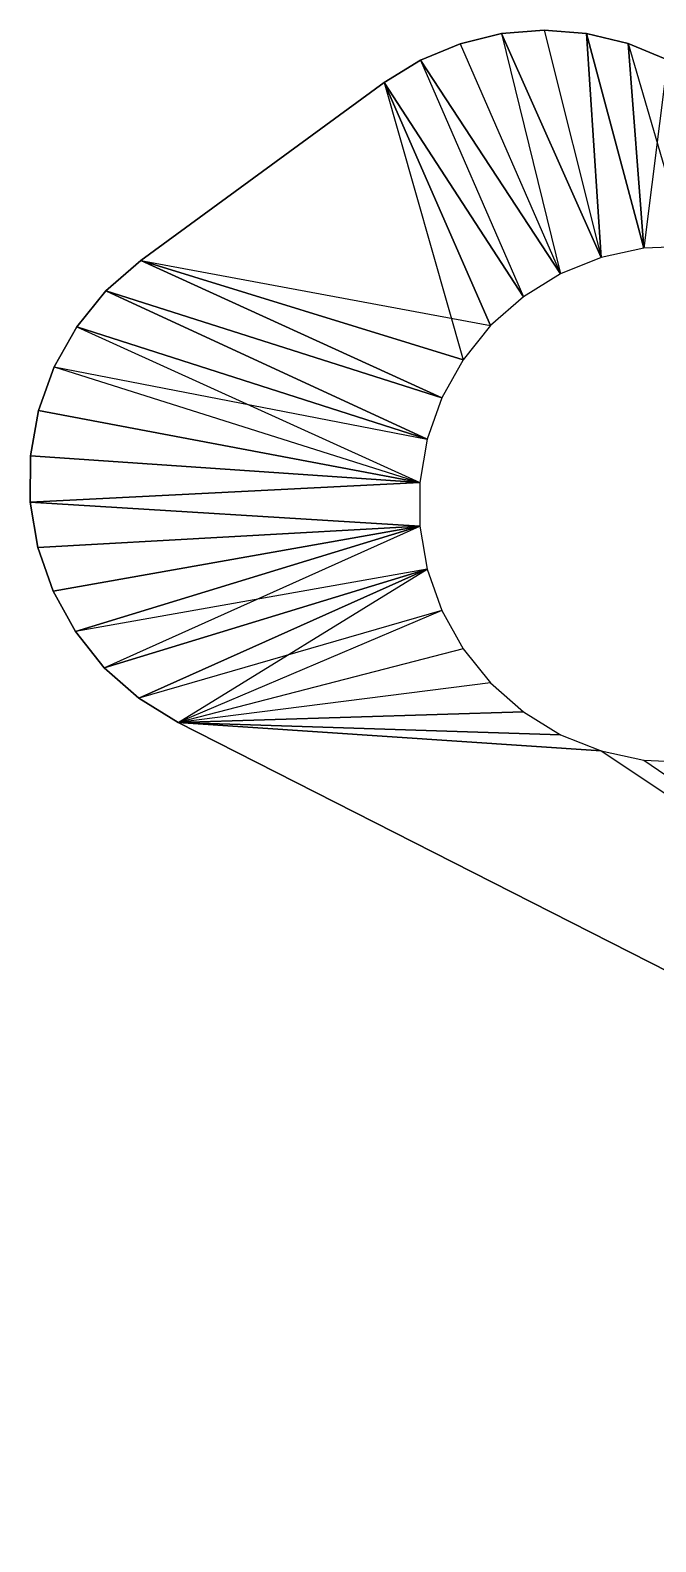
# Model space of a CAD drawing. Header units: millimetres. Extents: x -16.1 to 15.9, y -2 to 10.7.
# Drawn here: x -16.09 to -12.64, y 2.4 to 10.73 of the extents above; entities that cross this region are included whole.
import ezdxf

# ---------------------------------------------------------------- set-up
doc = ezdxf.new("R2010")
doc.units = ezdxf.units.MM
doc.layers.add('Body', color=7, linetype='CONTINUOUS')

msp = doc.modelspace()

# ---------------------------------------------------------------- linework, layer by layer
at = {"layer": 'Body'}
for p, q in [((-13.7244, 10.6577, -0.0254), (-13.4956, 10.7132, -0.0254)), ((-13.4956, 10.7132, 0.8128), (-13.7244, 10.6577, -0.0254)), ((-13.7244, 10.6577, -0.0254), (-13.4956, 10.7132, -0.0254)), ((-13.4956, 10.7132, 0.8128), (-13.7244, 10.6577, 0.8128)), ((-13.4956, 10.7132, 0.8128), (-13.7244, 10.6577, 0.8128)), ((-13.4956, 10.7132, 0.8128), (-13.7244, 10.6577, -0.0254)), ((-13.4956, 10.7132, -0.0254), (-13.2608, 10.7321, -0.0254)), ((-13.2608, 10.7321, 0.8128), (-13.4956, 10.7132, -0.0254)), ((-13.4956, 10.7132, -0.0254), (-13.2608, 10.7321, -0.0254)), ((-13.2608, 10.7321, 0.8128), (-13.4956, 10.7132, 0.8128)), ((-13.2608, 10.7321, 0.8128), (-13.4956, 10.7132, 0.8128)), ((-13.2608, 10.7321, 0.8128), (-13.4956, 10.7132, -0.0254)), ((-13.4956, 10.7132, -0.0254), (-12.9458, 9.4797, -0.0254)), ((-12.9458, 9.4797, 0.8128), (-13.4956, 10.7132, 0.8128)), ((-13.4956, 10.7132, 0.8128), (-13.4956, 10.7132, -0.0254)), ((-13.4956, 10.7132, -0.0254), (-12.9458, 9.4797, -0.0254)), ((-13.4956, 10.7132, -0.0254), (-13.1697, 9.38974, -0.0254)), ((-12.9458, 9.4797, 0.8128), (-13.4956, 10.7132, 0.8128)), ((-13.4956, 10.7132, 0.8128), (-13.1697, 9.38974, 0.8128)), ((-13.4956, 10.7132, 0.8128), (-13.4956, 10.7132, -0.0254)), ((-13.4956, 10.7132, -0.0254), (-13.1697, 9.38974, -0.0254)), ((-13.4956, 10.7132, 0.8128), (-13.1697, 9.38974, 0.8128)), ((-13.2608, 10.7321, -0.0254), (-13.026, 10.7141, 0.8128)), ((-13.2608, 10.7321, -0.0254), (-13.026, 10.7141, -0.0254)), ((-13.2608, 10.7321, 0.8128), (-13.2608, 10.7321, -0.0254)), ((-13.026, 10.7141, 0.8128), (-13.2608, 10.7321, 0.8128)), ((-13.2608, 10.7321, -0.0254), (-13.026, 10.7141, 0.8128)), ((-13.2608, 10.7321, -0.0254), (-13.026, 10.7141, -0.0254)), ((-13.2608, 10.7321, -0.0254), (-12.9458, 9.4797, -0.0254)), ((-13.026, 10.7141, 0.8128), (-13.2608, 10.7321, 0.8128)), ((-13.2608, 10.7321, 0.8128), (-12.9458, 9.4797, 0.8128)), ((-13.2608, 10.7321, 0.8128), (-13.2608, 10.7321, -0.0254)), ((-13.2608, 10.7321, -0.0254), (-12.9458, 9.4797, -0.0254)), ((-13.2608, 10.7321, 0.8128), (-12.9458, 9.4797, 0.8128)), ((-13.026, 10.7141, -0.0254), (-12.797, 10.6594, 0.8128)), ((-13.026, 10.7141, -0.0254), (-12.797, 10.6594, -0.0254)), ((-13.026, 10.7141, -0.0254), (-13.026, 10.7141, 0.8128)), ((-12.797, 10.6594, 0.8128), (-13.026, 10.7141, 0.8128)), ((-13.026, 10.7141, -0.0254), (-12.797, 10.6594, 0.8128)), ((-13.026, 10.7141, -0.0254), (-12.797, 10.6594, -0.0254)), ((-13.026, 10.7141, -0.0254), (-12.71, 9.53052, -0.0254)), ((-12.797, 10.6594, 0.8128), (-13.026, 10.7141, 0.8128)), ((-12.71, 9.53052, 0.8128), (-13.026, 10.7141, 0.8128)), ((-13.026, 10.7141, -0.0254), (-13.026, 10.7141, 0.8128)), ((-13.026, 10.7141, -0.0254), (-12.71, 9.53052, -0.0254)), ((-12.9458, 9.4797, -0.0254), (-13.026, 10.7141, -0.0254)), ((-12.71, 9.53052, 0.8128), (-13.026, 10.7141, 0.8128)), ((-13.026, 10.7141, 0.8128), (-12.9458, 9.4797, 0.8128)), ((-12.9458, 9.4797, -0.0254), (-13.026, 10.7141, -0.0254)), ((-13.026, 10.7141, 0.8128), (-12.9458, 9.4797, 0.8128)), ((-13.9418, 10.567, -0.0254), (-13.7244, 10.6577, -0.0254)), ((-13.7244, 10.6577, 0.8128), (-13.9418, 10.567, 0.8128)), ((-13.9418, 10.567, -0.0254), (-13.7244, 10.6577, -0.0254)), ((-13.7244, 10.6577, 0.8128), (-13.9418, 10.567, -0.0254)), ((-13.7244, 10.6577, 0.8128), (-13.9418, 10.567, 0.8128)), ((-13.7244, 10.6577, 0.8128), (-13.9418, 10.567, -0.0254)), ((-13.7244, 10.6577, -0.0254), (-13.1697, 9.38974, -0.0254)), ((-13.7244, 10.6577, 0.8128), (-13.1697, 9.38974, 0.8128)), ((-13.7244, 10.6577, 0.8128), (-13.7244, 10.6577, -0.0254)), ((-13.7244, 10.6577, -0.0254), (-13.1697, 9.38974, -0.0254)), ((-13.7244, 10.6577, 0.8128), (-13.1697, 9.38974, 0.8128)), ((-13.7244, 10.6577, 0.8128), (-13.7244, 10.6577, -0.0254)), ((-12.797, 10.6594, -0.0254), (-12.5793, 10.5696, 0.8128)), ((-12.797, 10.6594, -0.0254), (-12.5793, 10.5696, -0.0254)), ((-12.797, 10.6594, -0.0254), (-12.797, 10.6594, 0.8128)), ((-12.5793, 10.5696, 0.8128), (-12.797, 10.6594, 0.8128)), ((-12.797, 10.6594, -0.0254), (-12.5793, 10.5696, 0.8128)), ((-12.797, 10.6594, -0.0254), (-12.5793, 10.5696, -0.0254)), ((-12.797, 10.6594, -0.0254), (-12.4689, 9.54076, -0.0254)), ((-12.797, 10.6594, -0.0254), (-12.797, 10.6594, 0.8128)), ((-12.5793, 10.5696, 0.8128), (-12.797, 10.6594, 0.8128)), ((-12.797, 10.6594, 0.8128), (-12.71, 9.53052, 0.8128)), ((-12.797, 10.6594, -0.0254), (-12.4689, 9.54076, -0.0254)), ((-12.71, 9.53052, -0.0254), (-12.797, 10.6594, -0.0254)), ((-12.71, 9.53052, -0.0254), (-12.797, 10.6594, -0.0254)), ((-12.797, 10.6594, 0.8128), (-12.71, 9.53052, 0.8128)), ((-14.1422, 10.4435, -0.0254), (-13.9418, 10.567, -0.0254)), ((-14.1422, 10.4435, -0.0254), (-13.9418, 10.567, -0.0254)), ((-13.9418, 10.567, 0.8128), (-14.1422, 10.4435, -0.0254)), ((-13.9418, 10.567, 0.8128), (-14.1422, 10.4435, 0.8128)), ((-13.9418, 10.567, 0.8128), (-14.1422, 10.4435, 0.8128)), ((-13.9418, 10.567, 0.8128), (-14.1422, 10.4435, -0.0254)), ((-13.9418, 10.567, -0.0254), (-13.1697, 9.38974, -0.0254)), ((-13.1697, 9.38974, 0.8128), (-13.9418, 10.567, 0.8128)), ((-13.9418, 10.567, -0.0254), (-13.1697, 9.38974, -0.0254)), ((-13.9418, 10.567, -0.0254), (-13.3751, 9.26325, -0.0254)), ((-13.9418, 10.567, 0.8128), (-13.9418, 10.567, -0.0254)), ((-13.1697, 9.38974, 0.8128), (-13.9418, 10.567, 0.8128)), ((-13.9418, 10.567, 0.8128), (-13.3751, 9.26325, 0.8128)), ((-13.9418, 10.567, -0.0254), (-13.3751, 9.26325, -0.0254)), ((-13.9418, 10.567, 0.8128), (-13.9418, 10.567, -0.0254)), ((-13.9418, 10.567, 0.8128), (-13.3751, 9.26325, 0.8128)), ((-12.5793, 10.5696, 0.8128), (-12.71, 9.53052, 0.8128)), ((-12.5793, 10.5696, 0.8128), (-12.71, 9.53052, 0.8128)), ((-14.1422, 10.4435, -0.0254), (-15.4852, 9.4621, -0.0254)), ((-14.1422, 10.4435, -0.0254), (-15.4852, 9.4621, -0.0254)), ((-14.1422, 10.4435, 0.8128), (-15.4852, 9.4621, -0.0254)), ((-15.4852, 9.4621, 0.8128), (-14.1422, 10.4435, 0.8128)), ((-14.1422, 10.4435, 0.8128), (-15.4852, 9.4621, -0.0254)), ((-15.4852, 9.4621, 0.8128), (-14.1422, 10.4435, 0.8128)), ((-14.1422, 10.4435, -0.0254), (-13.3751, 9.26325, -0.0254)), ((-13.3751, 9.26325, 0.8128), (-14.1422, 10.4435, 0.8128)), ((-14.1422, 10.4435, -0.0254), (-13.3751, 9.26325, -0.0254)), ((-14.1422, 10.4435, -0.0254), (-13.5562, 9.10386, -0.0254)), ((-14.1422, 10.4435, 0.8128), (-14.1422, 10.4435, -0.0254)), ((-13.3751, 9.26325, 0.8128), (-14.1422, 10.4435, 0.8128)), ((-13.5562, 9.10386, 0.8128), (-14.1422, 10.4435, 0.8128)), ((-14.1422, 10.4435, -0.0254), (-13.5562, 9.10386, -0.0254)), ((-14.1422, 10.4435, 0.8128), (-14.1422, 10.4435, -0.0254)), ((-13.5562, 9.10386, 0.8128), (-14.1422, 10.4435, 0.8128)), ((-14.1422, 10.4435, 0.8128), (-13.7078, 8.91615, 0.8128)), ((-14.1422, 10.4435, 0.8128), (-13.7078, 8.91615, 0.8128)), ((-12.71, 9.53052, -0.0254), (-12.9458, 9.4797, -0.0254)), ((-12.71, 9.53052, 0.8128), (-12.9458, 9.4797, 0.8128)), ((-12.71, 9.53052, 0.8128), (-12.9458, 9.4797, -0.0254)), ((-12.71, 9.53052, -0.0254), (-12.9458, 9.4797, -0.0254)), ((-12.71, 9.53052, 0.8128), (-12.9458, 9.4797, 0.8128)), ((-12.71, 9.53052, 0.8128), (-12.9458, 9.4797, -0.0254)), ((-12.4689, 9.54076, -0.0254), (-12.71, 9.53052, -0.0254)), ((-12.4689, 9.54076, 0.8128), (-12.71, 9.53052, 0.8128)), ((-12.4689, 9.54076, 0.8128), (-12.71, 9.53052, -0.0254)), ((-12.4689, 9.54076, -0.0254), (-12.71, 9.53052, -0.0254)), ((-12.4689, 9.54076, 0.8128), (-12.71, 9.53052, 0.8128)), ((-12.4689, 9.54076, 0.8128), (-12.71, 9.53052, -0.0254)), ((-12.71, 9.53052, -0.0254), (-12.71, 9.53052, 0.8128)), ((-12.71, 9.53052, -0.0254), (-12.71, 9.53052, 0.8128)), ((-15.6772, 9.29501, -0.0254), (-15.4852, 9.4621, -0.0254)), ((-15.4852, 9.4621, 0.8128), (-15.6772, 9.29501, -0.0254)), ((-15.6772, 9.29501, -0.0254), (-15.4852, 9.4621, -0.0254)), ((-15.4852, 9.4621, 0.8128), (-15.6772, 9.29501, 0.8128)), ((-15.4852, 9.4621, 0.8128), (-15.6772, 9.29501, -0.0254)), ((-15.4852, 9.4621, 0.8128), (-15.6772, 9.29501, 0.8128)), ((-15.4852, 9.4621, -0.0254), (-13.5562, 9.10386, -0.0254)), ((-15.4852, 9.4621, -0.0254), (-13.5562, 9.10386, -0.0254)), ((-15.4852, 9.4621, -0.0254), (-13.7078, 8.91615, -0.0254)), ((-15.4852, 9.4621, -0.0254), (-15.4852, 9.4621, 0.8128)), ((-13.7078, 8.91615, 0.8128), (-15.4852, 9.4621, 0.8128)), ((-15.4852, 9.4621, -0.0254), (-13.7078, 8.91615, -0.0254)), ((-13.8254, 8.70553, -0.0254), (-15.4852, 9.4621, -0.0254)), ((-15.4852, 9.4621, -0.0254), (-15.4852, 9.4621, 0.8128)), ((-13.7078, 8.91615, 0.8128), (-15.4852, 9.4621, 0.8128)), ((-15.4852, 9.4621, 0.8128), (-13.8254, 8.70553, 0.8128)), ((-13.8254, 8.70553, -0.0254), (-15.4852, 9.4621, -0.0254)), ((-15.4852, 9.4621, 0.8128), (-13.8254, 8.70553, 0.8128)), ((-12.9458, 9.4797, 0.8128), (-13.1697, 9.38974, -0.0254)), ((-12.9458, 9.4797, -0.0254), (-13.1697, 9.38974, -0.0254)), ((-12.9458, 9.4797, -0.0254), (-13.1697, 9.38974, -0.0254)), ((-12.9458, 9.4797, 0.8128), (-13.1697, 9.38974, 0.8128)), ((-12.9458, 9.4797, 0.8128), (-13.1697, 9.38974, 0.8128)), ((-12.9458, 9.4797, 0.8128), (-13.1697, 9.38974, -0.0254)), ((-12.9458, 9.4797, -0.0254), (-12.9458, 9.4797, 0.8128)), ((-12.9458, 9.4797, -0.0254), (-12.9458, 9.4797, 0.8128)), ((-13.1697, 9.38974, 0.8128), (-13.3751, 9.26325, -0.0254)), ((-13.1697, 9.38974, -0.0254), (-13.3751, 9.26325, -0.0254)), ((-13.1697, 9.38974, 0.8128), (-13.3751, 9.26325, 0.8128)), ((-13.1697, 9.38974, 0.8128), (-13.3751, 9.26325, -0.0254)), ((-13.1697, 9.38974, -0.0254), (-13.3751, 9.26325, -0.0254)), ((-13.1697, 9.38974, 0.8128), (-13.3751, 9.26325, 0.8128)), ((-13.1697, 9.38974, -0.0254), (-13.1697, 9.38974, 0.8128)), ((-13.1697, 9.38974, -0.0254), (-13.1697, 9.38974, 0.8128)), ((-15.8381, 9.09783, -0.0254), (-15.6772, 9.29501, -0.0254)), ((-15.6772, 9.29501, 0.8128), (-15.8381, 9.09783, -0.0254)), ((-15.8381, 9.09783, -0.0254), (-15.6772, 9.29501, -0.0254)), ((-15.6772, 9.29501, 0.8128), (-15.8381, 9.09783, 0.8128)), ((-15.6772, 9.29501, 0.8128), (-15.8381, 9.09783, -0.0254)), ((-15.6772, 9.29501, 0.8128), (-15.8381, 9.09783, 0.8128)), ((-15.6772, 9.29501, -0.0254), (-13.8254, 8.70553, -0.0254)), ((-15.6772, 9.29501, 0.8128), (-15.6772, 9.29501, -0.0254)), ((-13.8254, 8.70553, 0.8128), (-15.6772, 9.29501, 0.8128)), ((-15.6772, 9.29501, -0.0254), (-13.8254, 8.70553, -0.0254)), ((-13.9058, 8.47806, -0.0254), (-15.6772, 9.29501, -0.0254)), ((-15.6772, 9.29501, 0.8128), (-15.6772, 9.29501, -0.0254)), ((-13.8254, 8.70553, 0.8128), (-15.6772, 9.29501, 0.8128)), ((-15.6772, 9.29501, 0.8128), (-13.9058, 8.47806, 0.8128)), ((-13.9058, 8.47806, -0.0254), (-15.6772, 9.29501, -0.0254)), ((-15.6772, 9.29501, 0.8128), (-13.9058, 8.47806, 0.8128)), ((-13.3751, 9.26325, 0.8128), (-13.5562, 9.10386, -0.0254)), ((-13.3751, 9.26325, -0.0254), (-13.5562, 9.10386, -0.0254)), ((-13.3751, 9.26325, 0.8128), (-13.5562, 9.10386, 0.8128)), ((-13.3751, 9.26325, 0.8128), (-13.5562, 9.10386, -0.0254)), ((-13.3751, 9.26325, -0.0254), (-13.5562, 9.10386, -0.0254)), ((-13.3751, 9.26325, 0.8128), (-13.5562, 9.10386, 0.8128)), ((-13.3751, 9.26325, -0.0254), (-13.3751, 9.26325, 0.8128)), ((-13.3751, 9.26325, -0.0254), (-13.3751, 9.26325, 0.8128)), ((-15.9634, 8.87626, -0.0254), (-15.8381, 9.09783, -0.0254)), ((-15.8381, 9.09783, 0.8128), (-15.9634, 8.87626, 0.8128)), ((-15.9634, 8.87626, -0.0254), (-15.8381, 9.09783, -0.0254)), ((-15.8381, 9.09783, 0.8128), (-15.9634, 8.87626, -0.0254)), ((-15.8381, 9.09783, 0.8128), (-15.9634, 8.87626, 0.8128)), ((-15.8381, 9.09783, 0.8128), (-15.9634, 8.87626, -0.0254)), ((-15.8381, 9.09783, -0.0254), (-13.9058, 8.47806, -0.0254)), ((-13.9058, 8.47806, 0.8128), (-15.8381, 9.09783, 0.8128)), ((-15.8381, 9.09783, 0.8128), (-13.9466, 8.24027, 0.8128)), ((-15.8381, 9.09783, 0.8128), (-15.8381, 9.09783, -0.0254)), ((-13.9058, 8.47806, 0.8128), (-15.8381, 9.09783, 0.8128)), ((-15.8381, 9.09783, -0.0254), (-13.9058, 8.47806, -0.0254)), ((-15.8381, 9.09783, 0.8128), (-13.9466, 8.24027, 0.8128)), ((-15.8381, 9.09783, 0.8128), (-15.8381, 9.09783, -0.0254)), ((-13.5562, 9.10386, 0.8128), (-13.7078, 8.91615, -0.0254)), ((-13.5562, 9.10386, -0.0254), (-13.7078, 8.91615, -0.0254)), ((-13.5562, 9.10386, 0.8128), (-13.7078, 8.91615, 0.8128)), ((-13.5562, 9.10386, 0.8128), (-13.7078, 8.91615, 0.8128)), ((-13.5562, 9.10386, 0.8128), (-13.7078, 8.91615, -0.0254)), ((-13.5562, 9.10386, -0.0254), (-13.7078, 8.91615, -0.0254)), ((-13.5562, 9.10386, -0.0254), (-13.5562, 9.10386, 0.8128)), ((-13.5562, 9.10386, -0.0254), (-13.5562, 9.10386, 0.8128)), ((-13.7078, 8.91615, 0.8128), (-13.8254, 8.70553, -0.0254)), ((-13.7078, 8.91615, -0.0254), (-13.8254, 8.70553, -0.0254)), ((-13.7078, 8.91615, -0.0254), (-13.8254, 8.70553, -0.0254)), ((-13.7078, 8.91615, 0.8128), (-13.8254, 8.70553, 0.8128)), ((-13.7078, 8.91615, 0.8128), (-13.8254, 8.70553, 0.8128)), ((-13.7078, 8.91615, 0.8128), (-13.8254, 8.70553, -0.0254)), ((-13.7078, 8.91615, -0.0254), (-13.7078, 8.91615, 0.8128)), ((-13.7078, 8.91615, -0.0254), (-13.7078, 8.91615, 0.8128)), ((-15.9634, 8.87626, 0.8128), (-16.0494, 8.63669, 0.8128)), ((-15.9634, 8.87626, 0.8128), (-16.0494, 8.63669, 0.8128)), ((-15.9634, 8.87626, 0.8128), (-16.0494, 8.63669, -0.0254)), ((-16.0494, 8.63669, -0.0254), (-15.9634, 8.87626, -0.0254)), ((-16.0494, 8.63669, -0.0254), (-15.9634, 8.87626, -0.0254)), ((-15.9634, 8.87626, 0.8128), (-16.0494, 8.63669, -0.0254)), ((-15.9634, 8.87626, -0.0254), (-13.9058, 8.47806, -0.0254)), ((-15.9634, 8.87626, 0.8128), (-13.9466, 8.24027, 0.8128)), ((-15.9634, 8.87626, 0.8128), (-13.9466, 8.24027, 0.8128)), ((-15.9634, 8.87626, -0.0254), (-13.9058, 8.47806, -0.0254)), ((-15.9634, 8.87626, -0.0254), (-13.9466, 8.24027, -0.0254)), ((-15.9634, 8.87626, 0.8128), (-15.9634, 8.87626, -0.0254)), ((-15.9634, 8.87626, -0.0254), (-13.9466, 8.24027, -0.0254)), ((-15.9634, 8.87626, 0.8128), (-15.9634, 8.87626, -0.0254)), ((-13.8254, 8.70553, 0.8128), (-13.9058, 8.47806, -0.0254)), ((-13.8254, 8.70553, -0.0254), (-13.9058, 8.47806, -0.0254)), ((-13.8254, 8.70553, -0.0254), (-13.9058, 8.47806, -0.0254)), ((-13.8254, 8.70553, 0.8128), (-13.9058, 8.47806, 0.8128)), ((-13.8254, 8.70553, 0.8128), (-13.9058, 8.47806, 0.8128)), ((-13.8254, 8.70553, 0.8128), (-13.9058, 8.47806, -0.0254)), ((-13.8254, 8.70553, -0.0254), (-13.8254, 8.70553, 0.8128)), ((-13.8254, 8.70553, -0.0254), (-13.8254, 8.70553, 0.8128)), ((-16.0494, 8.63669, 0.8128), (-16.0936, 8.38602, 0.8128)), ((-16.0494, 8.63669, 0.8128), (-16.0936, 8.38602, 0.8128)), ((-16.0494, 8.63669, 0.8128), (-16.0936, 8.38602, -0.0254)), ((-16.0936, 8.38602, -0.0254), (-16.0494, 8.63669, -0.0254)), ((-16.0936, 8.38602, -0.0254), (-16.0494, 8.63669, -0.0254)), ((-16.0494, 8.63669, 0.8128), (-16.0936, 8.38602, -0.0254)), ((-13.9466, 8.24027, 0.8128), (-16.0494, 8.63669, 0.8128)), ((-13.9466, 8.24027, 0.8128), (-16.0494, 8.63669, 0.8128)), ((-16.0494, 8.63669, -0.0254), (-13.9466, 8.24027, -0.0254)), ((-16.0494, 8.63669, 0.8128), (-16.0494, 8.63669, -0.0254)), ((-16.0494, 8.63669, 0.8128), (-16.0494, 8.63669, -0.0254)), ((-16.0494, 8.63669, -0.0254), (-13.9466, 8.24027, -0.0254)), ((-13.9058, 8.47806, 0.8128), (-13.9466, 8.24027, 0.8128)), ((-13.9058, 8.47806, 0.8128), (-13.9466, 8.24027, -0.0254)), ((-13.9058, 8.47806, 0.8128), (-13.9466, 8.24027, 0.8128)), ((-13.9058, 8.47806, 0.8128), (-13.9466, 8.24027, -0.0254)), ((-13.9058, 8.47806, -0.0254), (-13.9466, 8.24027, -0.0254)), ((-13.9058, 8.47806, -0.0254), (-13.9466, 8.24027, -0.0254)), ((-13.9058, 8.47806, -0.0254), (-13.9058, 8.47806, 0.8128)), ((-13.9058, 8.47806, -0.0254), (-13.9058, 8.47806, 0.8128)), ((-16.0936, 8.38602, 0.8128), (-16.0947, 8.13148, 0.8128)), ((-16.0936, 8.38602, 0.8128), (-16.0947, 8.13148, 0.8128)), ((-16.0936, 8.38602, 0.8128), (-16.0947, 8.13148, -0.0254)), ((-16.0947, 8.13148, -0.0254), (-16.0936, 8.38602, -0.0254)), ((-16.0947, 8.13148, -0.0254), (-16.0936, 8.38602, -0.0254)), ((-16.0936, 8.38602, 0.8128), (-16.0947, 8.13148, -0.0254)), ((-13.9466, 8.24027, 0.8128), (-16.0936, 8.38602, 0.8128)), ((-13.9466, 8.24027, 0.8128), (-16.0936, 8.38602, 0.8128)), ((-16.0936, 8.38602, -0.0254), (-13.9466, 8.24027, -0.0254)), ((-16.0936, 8.38602, 0.8128), (-16.0936, 8.38602, -0.0254)), ((-16.0936, 8.38602, 0.8128), (-16.0936, 8.38602, -0.0254)), ((-16.0936, 8.38602, -0.0254), (-13.9466, 8.24027, -0.0254)), ((-13.9466, 8.24027, 0.8128), (-16.0947, 8.13148, 0.8128)), ((-13.9466, 8.24027, 0.8128), (-16.0947, 8.13148, 0.8128)), ((-16.0947, 8.13148, -0.0254), (-13.9466, 8.24027, -0.0254)), ((-16.0947, 8.13148, -0.0254), (-13.9466, 8.24027, -0.0254)), ((-13.9466, 8.24027, 0.8128), (-13.9466, 7.99902, 0.8128)), ((-13.9466, 8.24027, 0.8128), (-13.9466, 7.99902, -0.0254)), ((-13.9466, 8.24027, 0.8128), (-13.9466, 7.99902, 0.8128)), ((-13.9466, 8.24027, -0.0254), (-13.9466, 8.24027, 0.8128)), ((-13.9466, 8.24027, 0.8128), (-13.9466, 7.99902, -0.0254)), ((-13.9466, 8.24027, -0.0254), (-13.9466, 7.99902, -0.0254)), ((-13.9466, 8.24027, -0.0254), (-13.9466, 8.24027, 0.8128)), ((-13.9466, 8.24027, -0.0254), (-13.9466, 7.99902, -0.0254)), ((-13.9466, 7.99902, 0.8128), (-16.0947, 8.13148, 0.8128)), ((-13.9466, 7.99902, 0.8128), (-16.0947, 8.13148, 0.8128)), ((-16.0947, 8.13148, 0.8128), (-16.0527, 7.88043, 0.8128)), ((-16.0947, 8.13148, -0.0254), (-13.9466, 7.99902, -0.0254)), ((-16.0947, 8.13148, -0.0254), (-13.9466, 7.99902, -0.0254)), ((-16.0527, 7.88043, -0.0254), (-16.0947, 8.13148, -0.0254)), ((-16.0947, 8.13148, 0.8128), (-16.0527, 7.88043, 0.8128)), ((-16.0947, 8.13148, 0.8128), (-16.0527, 7.88043, -0.0254)), ((-16.0947, 8.13148, 0.8128), (-16.0947, 8.13148, -0.0254)), ((-16.0947, 8.13148, 0.8128), (-16.0947, 8.13148, -0.0254)), ((-16.0527, 7.88043, -0.0254), (-16.0947, 8.13148, -0.0254)), ((-16.0947, 8.13148, 0.8128), (-16.0527, 7.88043, -0.0254)), ((-13.9466, 7.99902, 0.8128), (-16.0527, 7.88043, 0.8128)), ((-16.0527, 7.88043, -0.0254), (-13.9466, 7.99902, -0.0254)), ((-13.9466, 7.99902, 0.8128), (-16.0527, 7.88043, 0.8128)), ((-16.0527, 7.88043, -0.0254), (-13.9466, 7.99902, -0.0254)), ((-13.9466, 7.99902, 0.8128), (-15.9689, 7.64011, 0.8128)), ((-15.9689, 7.64011, -0.0254), (-13.9466, 7.99902, -0.0254)), ((-13.9466, 7.99902, 0.8128), (-15.9689, 7.64011, 0.8128)), ((-15.9689, 7.64011, -0.0254), (-13.9466, 7.99902, -0.0254)), ((-13.9466, 7.99902, 0.8128), (-15.8456, 7.41744, 0.8128)), ((-15.8456, 7.41744, -0.0254), (-13.9466, 7.99902, -0.0254)), ((-13.9466, 7.99902, 0.8128), (-15.8456, 7.41744, 0.8128)), ((-15.8456, 7.41744, -0.0254), (-13.9466, 7.99902, -0.0254)), ((-15.6864, 7.21884, -0.0254), (-13.9466, 7.99902, -0.0254)), ((-15.6864, 7.21884, -0.0254), (-13.9466, 7.99902, -0.0254)), ((-13.9466, 7.99902, -0.0254), (-13.9058, 7.76123, -0.0254)), ((-13.9466, 7.99902, 0.8128), (-13.9058, 7.76123, 0.8128)), ((-13.9466, 7.99902, 0.8128), (-13.9058, 7.76123, -0.0254)), ((-13.9466, 7.99902, 0.8128), (-13.9058, 7.76123, 0.8128)), ((-13.9466, 7.99902, -0.0254), (-13.9466, 7.99902, 0.8128)), ((-13.9466, 7.99902, 0.8128), (-13.9058, 7.76123, -0.0254)), ((-13.9466, 7.99902, -0.0254), (-13.9058, 7.76123, -0.0254)), ((-13.9466, 7.99902, -0.0254), (-13.9466, 7.99902, 0.8128)), ((-16.0527, 7.88043, 0.8128), (-15.9689, 7.64011, 0.8128)), ((-15.9689, 7.64011, -0.0254), (-16.0527, 7.88043, -0.0254)), ((-16.0527, 7.88043, 0.8128), (-15.9689, 7.64011, 0.8128)), ((-16.0527, 7.88043, 0.8128), (-15.9689, 7.64011, -0.0254)), ((-16.0527, 7.88043, 0.8128), (-16.0527, 7.88043, -0.0254)), ((-15.9689, 7.64011, -0.0254), (-16.0527, 7.88043, -0.0254)), ((-16.0527, 7.88043, 0.8128), (-15.9689, 7.64011, -0.0254)), ((-16.0527, 7.88043, 0.8128), (-16.0527, 7.88043, -0.0254)), ((-13.9058, 7.76123, 0.8128), (-15.8456, 7.41744, 0.8128)), ((-13.9058, 7.76123, 0.8128), (-15.8456, 7.41744, 0.8128)), ((-13.9058, 7.76123, 0.8128), (-15.6864, 7.21884, 0.8128)), ((-15.6864, 7.21884, -0.0254), (-13.9058, 7.76123, -0.0254)), ((-13.9058, 7.76123, 0.8128), (-15.6864, 7.21884, 0.8128)), ((-15.6864, 7.21884, -0.0254), (-13.9058, 7.76123, -0.0254)), ((-13.9058, 7.76123, 0.8128), (-15.4958, 7.05006, 0.8128)), ((-15.4958, 7.05006, -0.0254), (-13.9058, 7.76123, -0.0254)), ((-13.9058, 7.76123, 0.8128), (-15.4958, 7.05006, 0.8128)), ((-15.4958, 7.05006, -0.0254), (-13.9058, 7.76123, -0.0254)), ((-15.2795, 6.91596, -0.0254), (-13.9058, 7.76123, -0.0254)), ((-15.2795, 6.91596, -0.0254), (-13.9058, 7.76123, -0.0254)), ((-13.9058, 7.76123, 0.8128), (-13.8254, 7.53376, 0.8128)), ((-13.9058, 7.76123, 0.8128), (-13.8254, 7.53376, 0.8128)), ((-13.9058, 7.76123, 0.8128), (-13.8254, 7.53376, -0.0254)), ((-13.9058, 7.76123, -0.0254), (-13.8254, 7.53376, -0.0254)), ((-13.9058, 7.76123, -0.0254), (-13.9058, 7.76123, 0.8128)), ((-13.9058, 7.76123, 0.8128), (-13.8254, 7.53376, -0.0254)), ((-13.9058, 7.76123, -0.0254), (-13.8254, 7.53376, -0.0254)), ((-13.9058, 7.76123, -0.0254), (-13.9058, 7.76123, 0.8128)), ((-15.9689, 7.64011, 0.8128), (-15.8456, 7.41744, 0.8128)), ((-15.9689, 7.64011, 0.8128), (-15.8456, 7.41744, 0.8128)), ((-15.9689, 7.64011, 0.8128), (-15.8456, 7.41744, -0.0254)), ((-15.8456, 7.41744, -0.0254), (-15.9689, 7.64011, -0.0254)), ((-15.9689, 7.64011, 0.8128), (-15.9689, 7.64011, -0.0254)), ((-15.8456, 7.41744, -0.0254), (-15.9689, 7.64011, -0.0254)), ((-15.9689, 7.64011, 0.8128), (-15.8456, 7.41744, -0.0254)), ((-15.9689, 7.64011, 0.8128), (-15.9689, 7.64011, -0.0254)), ((-13.8254, 7.53376, 0.8128), (-15.4958, 7.05006, 0.8128)), ((-13.8254, 7.53376, 0.8128), (-15.4958, 7.05006, 0.8128)), ((-13.8254, 7.53376, 0.8128), (-15.2795, 6.91596, 0.8128)), ((-13.8254, 7.53376, 0.8128), (-15.2795, 6.91596, 0.8128)), ((-13.8254, 7.53376, -0.0254), (-15.2795, 6.91596, -0.0254)), ((-13.8254, 7.53376, -0.0254), (-15.2795, 6.91596, -0.0254)), ((-13.8254, 7.53376, 0.8128), (-13.7078, 7.32314, 0.8128)), ((-13.8254, 7.53376, -0.0254), (-13.8254, 7.53376, 0.8128)), ((-13.8254, 7.53376, 0.8128), (-13.7078, 7.32314, 0.8128)), ((-13.8254, 7.53376, 0.8128), (-13.7078, 7.32314, -0.0254)), ((-13.8254, 7.53376, -0.0254), (-13.8254, 7.53376, 0.8128)), ((-13.8254, 7.53376, 0.8128), (-13.7078, 7.32314, -0.0254)), ((-13.8254, 7.53376, -0.0254), (-13.7078, 7.32314, -0.0254)), ((-13.8254, 7.53376, -0.0254), (-13.7078, 7.32314, -0.0254)), ((-15.8456, 7.41744, 0.8128), (-15.6864, 7.21884, 0.8128)), ((-15.8456, 7.41744, 0.8128), (-15.6864, 7.21884, 0.8128)), ((-15.8456, 7.41744, 0.8128), (-15.6864, 7.21884, -0.0254)), ((-15.8456, 7.41744, 0.8128), (-15.8456, 7.41744, -0.0254)), ((-15.6864, 7.21884, -0.0254), (-15.8456, 7.41744, -0.0254)), ((-15.8456, 7.41744, 0.8128), (-15.6864, 7.21884, -0.0254)), ((-15.6864, 7.21884, -0.0254), (-15.8456, 7.41744, -0.0254)), ((-15.8456, 7.41744, 0.8128), (-15.8456, 7.41744, -0.0254)), ((-13.7078, 7.32314, 0.8128), (-15.2795, 6.91596, 0.8128)), ((-13.7078, 7.32314, 0.8128), (-15.2795, 6.91596, 0.8128)), ((-13.7078, 7.32314, -0.0254), (-15.2795, 6.91596, -0.0254)), ((-13.7078, 7.32314, -0.0254), (-15.2795, 6.91596, -0.0254)), ((-13.7078, 7.32314, 0.8128), (-13.5562, 7.13543, 0.8128)), ((-13.7078, 7.32314, -0.0254), (-13.7078, 7.32314, 0.8128)), ((-13.7078, 7.32314, 0.8128), (-13.5562, 7.13543, 0.8128)), ((-13.7078, 7.32314, 0.8128), (-13.5562, 7.13543, -0.0254)), ((-13.7078, 7.32314, -0.0254), (-13.7078, 7.32314, 0.8128)), ((-13.7078, 7.32314, 0.8128), (-13.5562, 7.13543, -0.0254)), ((-13.7078, 7.32314, -0.0254), (-13.5562, 7.13543, -0.0254)), ((-13.7078, 7.32314, -0.0254), (-13.5562, 7.13543, -0.0254)), ((-15.6864, 7.21884, 0.8128), (-15.4958, 7.05006, 0.8128)), ((-15.6864, 7.21884, 0.8128), (-15.4958, 7.05006, -0.0254)), ((-15.6864, 7.21884, 0.8128), (-15.4958, 7.05006, 0.8128)), ((-15.6864, 7.21884, 0.8128), (-15.6864, 7.21884, -0.0254)), ((-15.4958, 7.05006, -0.0254), (-15.6864, 7.21884, -0.0254)), ((-15.6864, 7.21884, 0.8128), (-15.4958, 7.05006, -0.0254)), ((-15.4958, 7.05006, -0.0254), (-15.6864, 7.21884, -0.0254)), ((-15.6864, 7.21884, 0.8128), (-15.6864, 7.21884, -0.0254)), ((-13.5562, 7.13543, 0.8128), (-15.2795, 6.91596, 0.8128)), ((-13.5562, 7.13543, 0.8128), (-15.2795, 6.91596, 0.8128)), ((-13.5562, 7.13543, -0.0254), (-15.2795, 6.91596, -0.0254)), ((-13.5562, 7.13543, -0.0254), (-15.2795, 6.91596, -0.0254)), ((-13.5562, 7.13543, 0.8128), (-13.3751, 6.97604, 0.8128)), ((-13.5562, 7.13543, 0.8128), (-13.3751, 6.97604, 0.8128)), ((-13.5562, 7.13543, 0.8128), (-13.3751, 6.97604, -0.0254)), ((-13.5562, 7.13543, -0.0254), (-13.3751, 6.97604, -0.0254)), ((-13.5562, 7.13543, -0.0254), (-13.5562, 7.13543, 0.8128)), ((-13.5562, 7.13543, 0.8128), (-13.3751, 6.97604, -0.0254)), ((-13.5562, 7.13543, -0.0254), (-13.3751, 6.97604, -0.0254)), ((-13.5562, 7.13543, -0.0254), (-13.5562, 7.13543, 0.8128)), ((-15.4958, 7.05006, 0.8128), (-15.2795, 6.91596, 0.8128)), ((-15.4958, 7.05006, 0.8128), (-15.2795, 6.91596, -0.0254)), ((-15.4958, 7.05006, 0.8128), (-15.2795, 6.91596, 0.8128)), ((-15.4958, 7.05006, 0.8128), (-15.4958, 7.05006, -0.0254)), ((-15.2795, 6.91596, -0.0254), (-15.4958, 7.05006, -0.0254)), ((-15.4958, 7.05006, 0.8128), (-15.2795, 6.91596, -0.0254)), ((-15.4958, 7.05006, 0.8128), (-15.4958, 7.05006, -0.0254)), ((-15.2795, 6.91596, -0.0254), (-15.4958, 7.05006, -0.0254)), ((-13.3751, 6.97604, 0.8128), (-15.2795, 6.91596, 0.8128)), ((-13.3751, 6.97604, 0.8128), (-15.2795, 6.91596, 0.8128)), ((-15.2795, 6.91596, -0.0254), (-13.3751, 6.97604, -0.0254)), ((-15.2795, 6.91596, -0.0254), (-13.3751, 6.97604, -0.0254)), ((-6.38903, 2.40127, 0.8128), (-15.2795, 6.91596, 0.8128)), ((-15.2795, 6.91596, 0.8128), (-6.38903, 2.40127, -0.0254)), ((-12.9458, 6.75959, 0.8128), (-15.2795, 6.91596, 0.8128)), ((-6.38903, 2.40127, 0.8128), (-15.2795, 6.91596, 0.8128)), ((-15.2795, 6.91596, 0.8128), (-15.2795, 6.91596, -0.0254)), ((-15.2795, 6.91596, -0.0254), (-6.38903, 2.40127, -0.0254)), ((-15.2795, 6.91596, 0.8128), (-6.38903, 2.40127, -0.0254)), ((-13.1697, 6.84955, 0.8128), (-15.2795, 6.91596, 0.8128)), ((-12.9458, 6.75959, 0.8128), (-15.2795, 6.91596, 0.8128)), ((-15.2795, 6.91596, 0.8128), (-15.2795, 6.91596, -0.0254)), ((-15.2795, 6.91596, -0.0254), (-12.9458, 6.75959, -0.0254)), ((-15.2795, 6.91596, -0.0254), (-6.38903, 2.40127, -0.0254)), ((-13.1697, 6.84955, 0.8128), (-15.2795, 6.91596, 0.8128)), ((-15.2795, 6.91596, -0.0254), (-13.1697, 6.84955, -0.0254)), ((-15.2795, 6.91596, -0.0254), (-12.9458, 6.75959, -0.0254)), ((-15.2795, 6.91596, -0.0254), (-13.1697, 6.84955, -0.0254)), ((-13.3751, 6.97604, 0.8128), (-13.1697, 6.84955, 0.8128)), ((-13.3751, 6.97604, 0.8128), (-13.1697, 6.84955, 0.8128)), ((-13.3751, 6.97604, 0.8128), (-13.1697, 6.84955, -0.0254)), ((-13.3751, 6.97604, -0.0254), (-13.1697, 6.84955, -0.0254)), ((-13.3751, 6.97604, -0.0254), (-13.3751, 6.97604, 0.8128)), ((-13.3751, 6.97604, -0.0254), (-13.3751, 6.97604, 0.8128)), ((-13.3751, 6.97604, 0.8128), (-13.1697, 6.84955, -0.0254)), ((-13.3751, 6.97604, -0.0254), (-13.1697, 6.84955, -0.0254)), ((-13.1697, 6.84955, 0.8128), (-12.9458, 6.75959, 0.8128)), ((-13.1697, 6.84955, 0.8128), (-12.9458, 6.75959, 0.8128)), ((-13.1697, 6.84955, 0.8128), (-12.9458, 6.75959, -0.0254)), ((-13.1697, 6.84955, -0.0254), (-12.9458, 6.75959, -0.0254)), ((-13.1697, 6.84955, -0.0254), (-13.1697, 6.84955, 0.8128)), ((-13.1697, 6.84955, -0.0254), (-13.1697, 6.84955, 0.8128)), ((-13.1697, 6.84955, 0.8128), (-12.9458, 6.75959, -0.0254)), ((-13.1697, 6.84955, -0.0254), (-12.9458, 6.75959, -0.0254)), ((-12.9458, 6.75959, 0.8128), (-6.38903, 2.40127, 0.8128)), ((-12.9458, 6.75959, 0.8128), (-12.71, 6.70877, 0.8128)), ((-12.9458, 6.75959, 0.8128), (-6.38903, 2.40127, 0.8128)), ((-12.9458, 6.75959, -0.0254), (-6.38903, 2.40127, -0.0254)), ((-12.9458, 6.75959, -0.0254), (-12.9458, 6.75959, 0.8128)), ((-12.9458, 6.75959, 0.8128), (-12.71, 6.70877, 0.8128)), ((-12.9458, 6.75959, 0.8128), (-12.71, 6.70877, -0.0254)), ((-12.9458, 6.75959, -0.0254), (-12.71, 6.70877, -0.0254)), ((-12.9458, 6.75959, -0.0254), (-6.38903, 2.40127, -0.0254)), ((-12.9458, 6.75959, -0.0254), (-12.9458, 6.75959, 0.8128)), ((-12.9458, 6.75959, 0.8128), (-12.71, 6.70877, -0.0254)), ((-12.9458, 6.75959, -0.0254), (-12.71, 6.70877, -0.0254)), ((-12.71, 6.70877, 0.8128), (-12.4689, 6.69853, 0.8128)), ((-12.71, 6.70877, 0.8128), (-6.38903, 2.40127, 0.8128)), ((-12.71, 6.70877, 0.8128), (-6.38903, 2.40127, 0.8128)), ((-12.71, 6.70877, 0.8128), (-12.4689, 6.69853, 0.8128)), ((-12.71, 6.70877, 0.8128), (-12.4689, 6.69853, -0.0254)), ((-12.71, 6.70877, -0.0254), (-12.71, 6.70877, 0.8128)), ((-12.71, 6.70877, -0.0254), (-6.38903, 2.40127, -0.0254)), ((-12.71, 6.70877, -0.0254), (-12.71, 6.70877, 0.8128)), ((-12.71, 6.70877, 0.8128), (-12.4689, 6.69853, -0.0254)), ((-12.71, 6.70877, -0.0254), (-12.4689, 6.69853, -0.0254)), ((-12.71, 6.70877, -0.0254), (-12.4689, 6.69853, -0.0254)), ((-12.71, 6.70877, -0.0254), (-6.38903, 2.40127, -0.0254))]:
    msp.add_line(p, q, dxfattribs=at)

doc.saveas('drawing.dxf')
